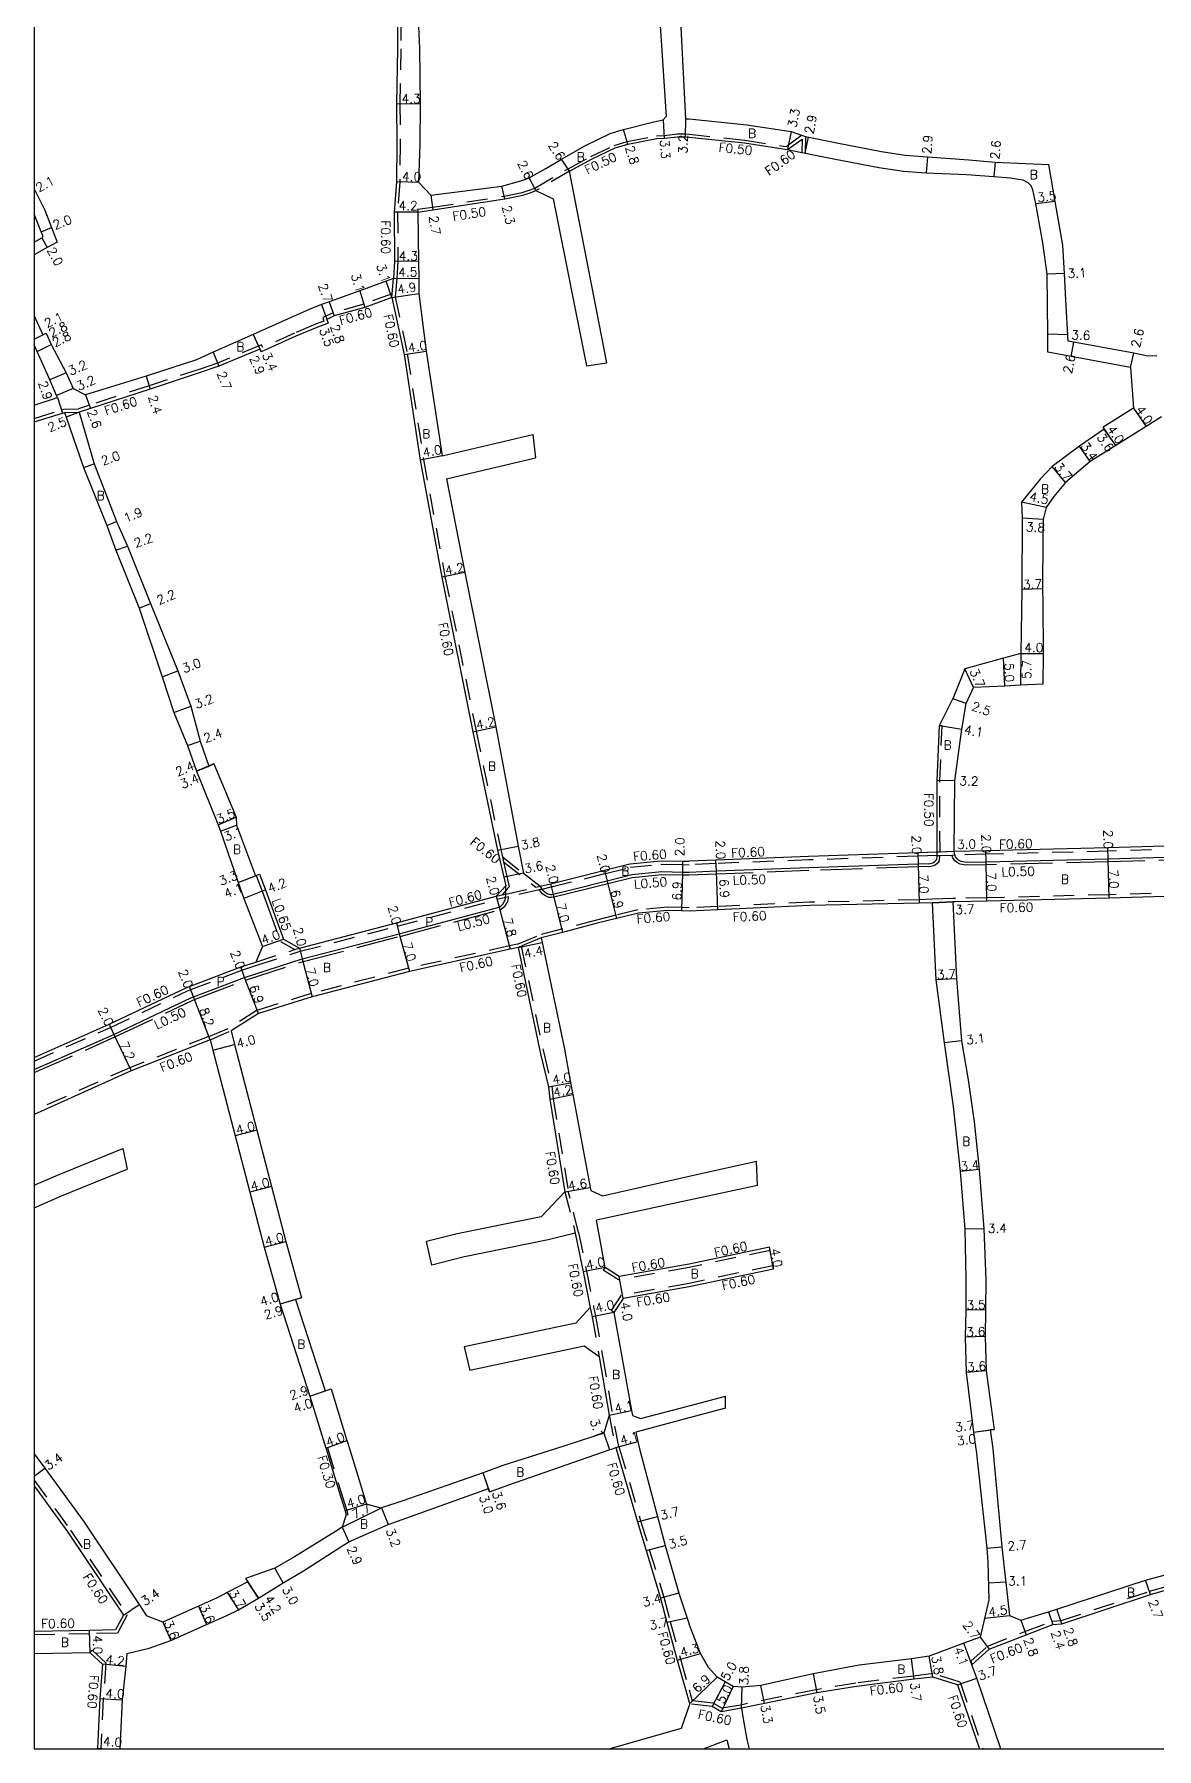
# Model space of a CAD drawing. Header units: metres. Extents: x -1600 to -800, y -110400 to -109798.
# Drawn here: x -1600 to -1399.1, y -110400 to -110093.2 of the extents above; entities that cross this region are included whole.
import ezdxf

# ---------------------------------------------------------------- set-up
doc = ezdxf.new("R2010")
doc.units = ezdxf.units.M
doc.header["$LTSCALE"] = 2.5
doc.linetypes.add('22320', pattern=[2.5, 1.5, -1])
doc.linetypes.add('22330', pattern=[4, 3, -1])
for name, color, linetype in [('2101000', 177, 'Continuous'), ('2101001', 1, 'Continuous'), ('2102000', 191, 'Continuous'), ('2102001', 191, 'Continuous'), ('2213000', 6, 'Continuous'), ('2227000', 3, 'Continuous'), ('2232000', 4, '22320'), ('2233000', 62, '22330'), ('9201100', 215, 'Continuous'), ('9201500', 222, 'Continuous'), ('9202100', 82, 'Continuous'), ('9203500', 155, 'Continuous'), ('999', 7, 'Continuous')]:
    doc.layers.add(name, color=color, linetype=linetype)
doc.styles.add('Dm_Anotation', font='txt.shx', dxfattribs={"bigfont": 'pscdm.shx'})

msp = doc.modelspace()

# ---------------------------------------------------------------- linework, layer by layer
at = {"layer": '2101000'}
for points in [[(-1540.91, -110046.31), (-1539.18, -110055.69), (-1537.62, -110064.33), (-1536.42, -110070.8), (-1535.84, -110075.03), (-1535.42, -110079.04), (-1535.03, -110086.22), (-1535, -110090.56), (-1534.97, -110095.78), (-1535.14, -110105.65), (-1535.1, -110112.85), (-1535.16, -110119.63), (-1535.55, -110125.02), (-1535.53, -110133.8), (-1535.67, -110136.88)], [(-1531.16, -110119.71), (-1530.9, -110112.89), (-1530.84, -110105.68), (-1530.99, -110095.75), (-1531.2, -110090.42), (-1531.13, -110086.12), (-1531.03, -110086.11), (-1531.16, -110078.47), (-1531.68, -110074.44), (-1532.46, -110070.19), (-1533.47, -110063.68), (-1534.96, -110054.87), (-1536.85, -110046.31)], [(-1531.16, -110119.71), (-1529.04, -110121.97), (-1516.3, -110120.4), (-1512.9, -110119.44), (-1512.18, -110119.17), (-1511.41, -110118.86), (-1508.4, -110117.22), (-1505.64, -110115.52), (-1501.35, -110113.08), (-1496.93, -110110.97), (-1494.55, -110110.21), (-1489.11, -110108.85), (-1487.45, -110108.49), (-1486.86, -110107.88)], [(-1483.42, -110108.32), (-1482.79, -110108.32)], [(-1482.79, -110108.32), (-1472.44, -110109.43), (-1464.52, -110110.59), (-1462.64, -110111.27), (-1461.95, -110111.51), (-1456.31, -110112.63), (-1448.33, -110114.18), (-1444.08, -110114.81), (-1440.13, -110115.1)], [(-1504.21, -110117.7), (-1500.13, -110115.49), (-1496.04, -110113.54), (-1493.72, -110112.88), (-1488.56, -110111.87), (-1487.23, -110111.78), (-1484.84, -110111.54), (-1483.5, -110111.52), (-1482.79, -110111.6)], [(-1482.79, -110111.6), (-1472.84, -110112.64), (-1466, -110113.7), (-1465.16, -110113.83), (-1462.58, -110114.34), (-1462.52, -110114.36), (-1461.98, -110114.46), (-1456.87, -110115.47), (-1448.82, -110117.04), (-1444.4, -110117.69), (-1440.36, -110117.99), (-1433.09, -110118.27), (-1428.2, -110118.67), (-1425.31, -110118.91), (-1423.02, -110119.26), (-1422.12, -110119.71), (-1421.53, -110120.29)], [(-1440.13, -110115.1), (-1432.72, -110115.69)], [(-1432.72, -110115.69), (-1427.99, -110116.08), (-1422.55, -110116.3), (-1418.39, -110116.52)], [(-1414.91, -110148.1), (-1415.33, -110140.69), (-1415.58, -110136.03), (-1415.86, -110130.96), (-1417.23, -110123.12), (-1418.39, -110116.52)], [(-1418.54, -110150.07), (-1418.57, -110146.87), (-1418.68, -110136.15), (-1419.43, -110130.52), (-1420.7, -110123.56), (-1421.24, -110121.03), (-1421.53, -110120.29)], [(-1600, -110120.96), (-1599.92, -110121.12), (-1598.12, -110124.65), (-1596.9, -110127.8), (-1595.89, -110130.4), (-1597.67, -110131.38), (-1600, -110132.66)], [(-1531.35, -110125.01), (-1528.67, -110124.64), (-1515.78, -110122.64), (-1512.54, -110122), (-1511.24, -110121.59), (-1510.23, -110121.18)], [(-1600, -110130.38), (-1598.63, -110129.62), (-1598.51, -110129.56), (-1598.46, -110129.47), (-1598.45, -110129.35), (-1598.49, -110129.22), (-1598.76, -110128.52), (-1599.94, -110125.49), (-1600, -110125.39)], [(-1531.35, -110125.01), (-1531.23, -110133.85), (-1531.17, -110136.83), (-1531.14, -110139.56), (-1529.86, -110149.88), (-1526.99, -110168.62)], [(-1535.67, -110136.88), (-1537.01, -110137.37), (-1541.74, -110139.11), (-1547.22, -110141.07), (-1548.56, -110141.58), (-1550.79, -110142.42), (-1554.54, -110144.12), (-1560.79, -110146.9), (-1567.97, -110150.1), (-1570.97, -110151.44), (-1580, -110154.4), (-1590.82, -110157.69)], [(-1535.98, -110140.3), (-1540.81, -110142.07), (-1546.3, -110143.61), (-1547.61, -110144.22), (-1547.37, -110144.87), (-1549.44, -110145.66), (-1553.15, -110147.23), (-1559.4, -110150.01), (-1559.61, -110149.55), (-1566.98, -110152.61), (-1570.11, -110153.68), (-1579.26, -110156.68), (-1589.95, -110160.15), (-1591.99, -110160.81)], [(-1535.98, -110140.3), (-1533.81, -110150.48), (-1530.92, -110169.38), (-1527.07, -110190.34), (-1521.47, -110218.03), (-1517.08, -110239.23), (-1515.97, -110244.04), (-1515.61, -110245.61), (-1517.3, -110247.45)], [(-1600, -110143.59), (-1598.49, -110147.01), (-1597.86, -110146.7), (-1596.96, -110148.74), (-1594.3, -110153.77), (-1593.06, -110156.59)], [(-1399.07, -110150.76), (-1400.64, -110150.77), (-1403.16, -110150.28), (-1414.91, -110148.1)], [(-1595.84, -110158.22), (-1596, -110157.86), (-1597.24, -110155.05), (-1599.47, -110149.99), (-1600, -110148.79)], [(-1403.75, -110152.81), (-1418.54, -110150.07)], [(-1403.75, -110152.81), (-1403.22, -110160.1)], [(-1593.06, -110156.59), (-1590.82, -110157.69)], [(-1600, -110159.59), (-1595.84, -110158.22)], [(-1403.22, -110160.1), (-1408.68, -110163.52), (-1408.45, -110163.85), (-1412.91, -110166.88), (-1417.76, -110170.55), (-1419.93, -110172.83), (-1423.27, -110176.95)], [(-1600, -110162.57), (-1594.92, -110161), (-1594.57, -110160.89)], [(-1594.57, -110160.89), (-1594.27, -110161.72), (-1591.19, -110170.72), (-1587.03, -110181.11), (-1585.39, -110185.51), (-1581.22, -110195.89), (-1577.1, -110208.17), (-1574.99, -110214.54), (-1572.56, -110220.48), (-1570.98, -110225.09), (-1567.1, -110234.68), (-1566.68, -110235.82), (-1563.5, -110245), (-1562.51, -110247.83), (-1559.16, -110256.47), (-1560.34, -110259.22)], [(-1591.99, -110160.81), (-1589.3, -110170.07), (-1585.27, -110180.4), (-1583.31, -110184.77), (-1579.19, -110195.06), (-1574.3, -110207.1), (-1571.99, -110213.44), (-1570.3, -110219.67), (-1568.77, -110224.16), (-1567.85, -110223.77), (-1563.88, -110233.3), (-1563.79, -110234.71), (-1560.42, -110243.8), (-1560.28, -110243.74), (-1559.68, -110243.51), (-1558.6, -110246.31), (-1555.4, -110255.1), (-1552.53, -110256.72)], [(-1398.2, -110161.68), (-1400.93, -110163.38), (-1406.38, -110166.8), (-1410.96, -110169.67)], [(-1410.96, -110169.67), (-1415.37, -110173.38), (-1417.47, -110175.91), (-1418.86, -110177.86), (-1419.39, -110180.05)], [(-1526.19, -110172.74), (-1522.95, -110189.54), (-1517.36, -110217.16), (-1513.36, -110238.46), (-1512.45, -110243.32), (-1509.45, -110245.66)], [(-1423.27, -110176.95), (-1423.18, -110179.8), (-1423.24, -110192.57), (-1423.39, -110204)], [(-1419.39, -110180.05), (-1419.44, -110183.36), (-1419.54, -110192.45), (-1419.48, -110194.84), (-1419.39, -110204)], [(-1423.39, -110204), (-1426.47, -110204.85), (-1433.39, -110206.75), (-1435.54, -110212.13)], [(-1419.39, -110204), (-1419.45, -110209.51), (-1423.44, -110209.7), (-1426.26, -110209.84), (-1431.88, -110210.12)], [(-1438.35, -110239.56), (-1438.4, -110226.72), (-1437.98, -110216.87), (-1435.54, -110212.13)], [(-1435.35, -110239.46), (-1435.2, -110226.78), (-1433.93, -110217.54), (-1433.17, -110212.95), (-1431.88, -110210.12)], [(-1310.8, -110220.86), (-1315.45, -110222.47), (-1340.4, -110231.09), (-1352.8, -110234.14), (-1358.64, -110235.21), (-1363.61, -110236.03), (-1367.47, -110236.59), (-1373.6, -110237.6), (-1381.29, -110238.01), (-1407.79, -110238.79), (-1429.67, -110239.32), (-1435.35, -110239.46)], [(-1438.35, -110239.56), (-1441.84, -110239.68), (-1461.38, -110240.36), (-1477.97, -110240.98), (-1482.79, -110241.2)], [(-1509.45, -110245.66), (-1507.61, -110245.2), (-1501.64, -110243.72), (-1497.91, -110242.79), (-1493.37, -110241.66), (-1487.86, -110241.12), (-1483.94, -110241.18), (-1482.79, -110241.2)], [(-1552.53, -110256.72), (-1535.17, -110252.22), (-1517.3, -110247.45)], [(-1439.24, -110248.6), (-1441.59, -110248.68), (-1461.16, -110249.13), (-1477.62, -110249.88), (-1482.79, -110250.11)], [(-1439.24, -110248.6), (-1438.61, -110262.43), (-1437.1, -110273.69), (-1435.48, -110285.1), (-1434.23, -110296.72), (-1433.42, -110307.03), (-1433.21, -110315.99), (-1433.24, -110321.53), (-1433.35, -110326.34), (-1433.16, -110332.65), (-1431.85, -110343.34), (-1431.45, -110346.31)], [(-1387.56, -110247.2), (-1407.56, -110247.79), (-1429.45, -110248.32), (-1435.07, -110248.46), (-1435.54, -110248.47)], [(-1435.54, -110248.47), (-1434.92, -110262.2), (-1434.03, -110273.3), (-1432.84, -110280.33), (-1431.77, -110287.82), (-1430.85, -110296.36), (-1430.03, -110306.94), (-1429.68, -110316.11), (-1429.74, -110321.44), (-1429.75, -110326.24), (-1429.57, -110332.36), (-1428.18, -110342.85), (-1428.87, -110342.95), (-1428.43, -110346.29), (-1428.43, -110346.31)], [(-1482.79, -110250.11), (-1484.12, -110250.08), (-1486.63, -110250.02), (-1491.85, -110250.45), (-1495.76, -110251.43), (-1499.21, -110252.29), (-1505.44, -110253.94), (-1509.25, -110254.9)], [(-1509.25, -110254.9), (-1509.08, -110255.72), (-1505.07, -110274.8), (-1504.01, -110280.86), (-1503.6, -110282.94), (-1500.46, -110299.58), (-1500.37, -110300.08)], [(-1513.39, -110256.62), (-1514.78, -110256.92), (-1532.85, -110260.91), (-1550.27, -110265.43), (-1559.87, -110268.41), (-1564.78, -110271.54)], [(-1513.39, -110256.62), (-1509.39, -110275.62), (-1507.95, -110281.55), (-1507.72, -110283.76), (-1505, -110300.32)], [(-1600, -110276.29), (-1586.61, -110270.36), (-1572.8, -110263.85), (-1572.19, -110263.61), (-1563.05, -110260.1), (-1560.34, -110259.22)], [(-1568.54, -110273.13), (-1582.68, -110278.68), (-1600, -110286.48)], [(-1568.54, -110273.13), (-1568.02, -110274.97), (-1564.03, -110290.33), (-1561.41, -110300.4), (-1558.84, -110310.24), (-1555.99, -110320.46), (-1550.65, -110336.89), (-1547.8, -110346.23), (-1547.77, -110346.31)], [(-1564.78, -110271.54), (-1564.15, -110273.97), (-1560.15, -110289.32), (-1557.53, -110299.39), (-1554.97, -110309.23), (-1552.16, -110319.29), (-1553.21, -110319.61), (-1547.92, -110335.93), (-1546.88, -110335.57), (-1544.04, -110344.86), (-1543.94, -110345.15)], [(-1503.15, -110307.73), (-1501.75, -110314.65), (-1500.46, -110321.03)], [(-1482.79, -110313.28), (-1495.3, -110315.47), (-1497.83, -110313.86), (-1499.38, -110305.42)], [(-1468.38, -110310.22), (-1482.79, -110313.28)], [(-1467.69, -110314.16), (-1482.79, -110317.34)], [(-1482.79, -110317.34), (-1494.58, -110319.41), (-1496.23, -110321.91), (-1493.06, -110339.5), (-1492.89, -110340.37)], [(-1498.86, -110329.87), (-1497.08, -110340.31)], [(-1497.08, -110340.31), (-1498.07, -110343.56)], [(-1498.07, -110343.56), (-1506.69, -110346.31)], [(-1492.3, -110343.34), (-1491.97, -110345), (-1491.63, -110346.31)], [(-1600, -110347.21), (-1598.1, -110349.82), (-1591.21, -110359.29), (-1581.22, -110374.22), (-1579.9, -110376.2)], [(-1583.42, -110382.95), (-1579.42, -110382), (-1575.54, -110380.63), (-1569.15, -110377.77), (-1565.66, -110376.21), (-1563.46, -110375.17), (-1559.88, -110373.04), (-1555.46, -110370.3), (-1551.8, -110368.18), (-1544.96, -110363.74), (-1543.72, -110362.99), (-1536.66, -110359.88), (-1533.3, -110358.67), (-1518.68, -110353.46), (-1518.49, -110354.03), (-1515.04, -110352.75), (-1497.06, -110346.49), (-1496.51, -110346.31)], [(-1547.77, -110346.31), (-1545.46, -110353.88), (-1544.41, -110357.28), (-1544.15, -110358.16)], [(-1543.94, -110345.15), (-1543.57, -110346.31)], [(-1543.94, -110345.15), (-1541.63, -110352.71), (-1540.59, -110356.11), (-1540.55, -110356.24)], [(-1506.69, -110346.31), (-1516.12, -110349.31), (-1519.65, -110350.62), (-1534.02, -110355.62), (-1537.83, -110356.9)], [(-1496.51, -110346.31), (-1495.92, -110346.11)], [(-1495.92, -110346.11), (-1495.86, -110346.31)], [(-1495.86, -110346.31), (-1492.03, -110359.37), (-1490.47, -110364.53), (-1487.88, -110373.07), (-1486.75, -110377.43), (-1484.89, -110384.14), (-1482.79, -110391.69)], [(-1491.63, -110346.31), (-1488.45, -110358.43), (-1487.08, -110363.64), (-1484.6, -110372.18), (-1483.14, -110376.64), (-1482.79, -110377.7)], [(-1431.45, -110346.31), (-1431.41, -110346.63), (-1429.5, -110364.11), (-1429.3, -110366.6), (-1429.1, -110373.35), (-1430.67, -110380.04), (-1433.58, -110381.12), (-1439.83, -110383.43), (-1442.97, -110383.91), (-1452.35, -110385.02), (-1460.54, -110386.58)], [(-1428.43, -110346.31), (-1426.82, -110363.86), (-1425.41, -110376.15)], [(-1600, -110352.98), (-1594.01, -110361.22), (-1584.05, -110376.11)], [(-1537.83, -110356.9), (-1537.97, -110356.95), (-1540.55, -110356.24)], [(-1544.15, -110358.16), (-1544.89, -110360.33), (-1546.07, -110361.13), (-1553.4, -110365.65), (-1556.95, -110367.7), (-1562.18, -110369.52), (-1561.79, -110370.11), (-1565.46, -110372.06), (-1567.38, -110373.03), (-1570.62, -110374.48), (-1577.01, -110377.34)], [(-1423.41, -110376.97), (-1418.42, -110375.51), (-1416.96, -110375.02), (-1401.07, -110369.85), (-1392.83, -110367.66), (-1393.25, -110366.22), (-1379.96, -110362.1)], [(-1400.17, -110372.39), (-1392.14, -110370.06)], [(-1426.99, -110400), (-1431.25, -110387.38), (-1432.15, -110384.96), (-1429.04, -110382.19), (-1422.45, -110379.6), (-1417.67, -110377.78), (-1416.07, -110377.67), (-1400.17, -110372.39)], [(-1584.05, -110376.11), (-1585.48, -110378.74), (-1590.09, -110378.83), (-1600, -110379.02)], [(-1577.01, -110377.34), (-1579.9, -110376.2)], [(-1460.54, -110386.58), (-1469.93, -110388.69), (-1473.3, -110388.97), (-1474.86, -110388.89), (-1476.35, -110388.01), (-1477.73, -110387.21), (-1479.28, -110385.47), (-1480.74, -110382.99), (-1482.79, -110377.7)], [(-1425.41, -110376.15), (-1423.41, -110376.97)], [(-1590.02, -110382.83), (-1600, -110383.02)], [(-1587.81, -110384.85), (-1590.02, -110382.83)], [(-1583.42, -110382.95), (-1583.63, -110385.26), (-1584.24, -110391.25), (-1584.68, -110400)], [(-1587.81, -110384.85), (-1588.24, -110391.04), (-1588.68, -110399.91), (-1588.68, -110400)], [(-1434.74, -110388.58), (-1439.12, -110387.17), (-1442.51, -110387.58), (-1452.83, -110388.85), (-1459.94, -110390.03)], [(-1459.94, -110390.03), (-1473.41, -110392.77)], [(-1434.74, -110388.58), (-1430.81, -110400)], [(-1482.79, -110391.69), (-1482.7, -110391.99)]]:
    msp.add_lwpolyline(points, dxfattribs=at)
at = {"layer": '2101001'}
msp.add_lwpolyline([(-1467.69, -110314.16), (-1467.8, -110313.57), (-1468.28, -110310.82), (-1468.38, -110310.22)], dxfattribs=at)
at = {"layer": '2102000'}
for points in [[(-1494.64, -110046.31), (-1491.11, -110068.06), (-1489.62, -110076.92), (-1488.2, -110087.96), (-1486.86, -110107.88)], [(-1488.84, -110057.16), (-1487.2, -110067.38), (-1485.82, -110077.45), (-1484.41, -110088.49), (-1483.42, -110108.32)], [(-1497.5, -110152.01), (-1504.21, -110117.7)], [(-1510.23, -110121.18), (-1507.1, -110122.66)], [(-1507.1, -110122.66), (-1501.13, -110152.51)], [(-1526.99, -110168.62), (-1510.77, -110164.81)], [(-1526.19, -110172.74), (-1510.27, -110169)], [(-1600, -110299.17), (-1595.85, -110297.34), (-1584.12, -110292.61)], [(-1482.79, -110297.56), (-1470.69, -110294.85)], [(-1600, -110303.2), (-1595.1, -110301.04), (-1583.37, -110296.3)], [(-1500.37, -110300.08), (-1498.31, -110301.04), (-1482.79, -110297.56)], [(-1505, -110300.32), (-1509.25, -110304.8), (-1524.28, -110307.88), (-1529.81, -110309.25)], [(-1470.54, -110299.21), (-1482.79, -110301.84)], [(-1482.79, -110301.84), (-1499.38, -110305.42)], [(-1503.15, -110307.73), (-1507.98, -110308.94), (-1523.29, -110312.06), (-1528.82, -110313.44)], [(-1500.46, -110321.03), (-1503.03, -110323.87)], [(-1503.03, -110323.87), (-1523.04, -110328.1)], [(-1498.86, -110329.87), (-1501.57, -110327.96), (-1522.04, -110332.29)], [(-1482.79, -110338.65), (-1476.26, -110336.94)], [(-1492.89, -110340.37), (-1491.48, -110340.93), (-1482.79, -110338.65)], [(-1482.79, -110340.8), (-1492.3, -110343.34)], [(-1476.28, -110339.06), (-1482.79, -110340.8)], [(-1482.79, -110392.24), (-1484.19, -110396.38)], [(-1482.7, -110391.99), (-1482.79, -110392.24)], [(-1473.41, -110392.77), (-1473.14, -110394.31), (-1472.46, -110398.37), (-1472.05, -110400)], [(-1484.19, -110396.38), (-1496.98, -110400)], [(-1480.18, -110400), (-1476.03, -110398.39)], [(-1476.03, -110398.39), (-1475.58, -110400)]]:
    msp.add_lwpolyline(points, dxfattribs=at)
at = {"layer": '2102001'}
for points in [[(-1501.13, -110152.51), (-1497.5, -110152.01)], [(-1510.77, -110164.81), (-1510.27, -110169)], [(-1584.12, -110292.61), (-1583.37, -110296.3)], [(-1470.54, -110299.21), (-1470.69, -110294.85)], [(-1528.82, -110313.44), (-1529.81, -110309.25)], [(-1523.04, -110328.1), (-1522.04, -110332.29)], [(-1476.28, -110339.06), (-1476.26, -110336.94)]]:
    msp.add_lwpolyline(points, dxfattribs=at)
at = {"layer": '2213000'}
for points in [[(-1439.84, -110241.62), (-1439.16, -110241.44), (-1438.98, -110241.37), (-1438.77, -110241.22), (-1438.52, -110240.98), (-1438.44, -110240.75), (-1438.4, -110240.49), (-1438.38, -110240.17), (-1438.35, -110239.56)], [(-1433.2, -110241.41), (-1434.09, -110241.23), (-1434.54, -110241), (-1434.81, -110240.76), (-1435.09, -110240.37), (-1435.19, -110240.06), (-1435.35, -110239.46)], [(-1600, -110278.46), (-1585.76, -110272.17), (-1571.95, -110265.65), (-1571.47, -110265.47), (-1562.34, -110261.97), (-1552.03, -110258.66), (-1534.66, -110254.15), (-1516.78, -110249.39), (-1516.43, -110249.15), (-1516.1, -110248.85), (-1515.86, -110248.45), (-1515.72, -110248.15), (-1515.62, -110247.76), (-1515.62, -110247.69), (-1515.57, -110247.06), (-1515.56, -110246.76), (-1515.56, -110246.44), (-1515.61, -110245.61)], [(-1507.13, -110247.14), (-1507.36, -110247.19), (-1507.56, -110247.18), (-1507.75, -110247.16), (-1508.05, -110247.06), (-1508.36, -110246.88), (-1508.69, -110246.64), (-1508.96, -110246.35), (-1509.09, -110246.19), (-1509.45, -110245.66)]]:
    msp.add_lwpolyline(points, dxfattribs=at)
at = {"layer": '2227000'}
for points in [[(-1352.38, -110236.1), (-1358.28, -110237.18), (-1363.3, -110238.01), (-1367.17, -110238.57), (-1373.4, -110239.6), (-1381.21, -110240.01), (-1407.76, -110240.79), (-1429.62, -110241.32), (-1433.2, -110241.41)], [(-1482.79, -110243.2), (-1483.98, -110243.18), (-1487.66, -110243.1), (-1493.03, -110243.63), (-1497.43, -110244.73), (-1500.18, -110245.42)], [(-1439.84, -110241.62), (-1441.77, -110241.68), (-1461.35, -110242.36), (-1477.89, -110242.98), (-1482.79, -110243.2)], [(-1500.18, -110245.42), (-1501.04, -110245.63), (-1507.13, -110247.14)]]:
    msp.add_lwpolyline(points, dxfattribs=at)
at = {"layer": '2232000'}
for points in [[(-1540.3, -110046.31), (-1538.59, -110055.58), (-1537.03, -110064.22), (-1535.82, -110070.7), (-1535.24, -110074.96), (-1534.82, -110078.99), (-1534.43, -110086.2), (-1534.4, -110090.56), (-1534.37, -110095.78), (-1534.54, -110105.65), (-1534.5, -110112.85), (-1534.56, -110119.65), (-1534.95, -110125.04), (-1534.93, -110133.82), (-1535.07, -110136.91)], [(-1504.45, -110117.26), (-1500.35, -110115.05), (-1496.22, -110113.07), (-1493.84, -110112.39), (-1488.62, -110111.37), (-1487.27, -110111.28), (-1484.87, -110111.04), (-1483.48, -110111.02), (-1482.79, -110111.1)], [(-1482.79, -110111.1), (-1472.78, -110112.14), (-1465.92, -110113.21), (-1465.43, -110113.28)], [(-1465.43, -110113.28), (-1462.64, -110111.27)], [(-1461.95, -110111.51), (-1461.98, -110114.46)], [(-1465.16, -110113.83), (-1462.56, -110111.95)], [(-1462.56, -110111.95), (-1462.58, -110114.34)], [(-1510.42, -110120.72), (-1504.45, -110117.26)], [(-1504.21, -110117.7), (-1510.23, -110121.18)], [(-1531.42, -110124.51), (-1528.74, -110124.15), (-1515.86, -110122.15), (-1512.66, -110121.51), (-1511.4, -110121.12), (-1510.42, -110120.72)], [(-1531.42, -110124.51), (-1531.35, -110125.01)], [(-1535.98, -110140.3), (-1535.92, -110139.64), (-1535.67, -110136.88)], [(-1535.07, -110136.91), (-1535.39, -110140.17)], [(-1535.92, -110139.64), (-1540.99, -110141.49), (-1546.51, -110143.04), (-1548.36, -110143.9), (-1548.14, -110144.52), (-1549.67, -110145.1), (-1553.39, -110146.68), (-1559.1, -110149.22), (-1559.3, -110148.78), (-1567.19, -110152.05), (-1570.3, -110153.11), (-1579.44, -110156.11), (-1590.14, -110159.58), (-1592.1, -110160.21)], [(-1535.39, -110140.17), (-1533.22, -110150.38), (-1530.32, -110169.28), (-1526.48, -110190.22), (-1520.88, -110217.91), (-1516.5, -110239.1), (-1516.2, -110240.38), (-1515.99, -110241.31), (-1515.39, -110243.91), (-1514.96, -110245.78), (-1515.56, -110246.44), (-1516.27, -110247.22)], [(-1600, -110161.94), (-1595.1, -110160.43), (-1594.68, -110160.29)], [(-1594.68, -110160.29), (-1592.1, -110160.21)], [(-1594.57, -110160.89), (-1591.99, -110160.81)], [(-1437.48, -110216.95), (-1437.98, -110216.87)], [(-1437.85, -110239.55), (-1437.9, -110226.73), (-1437.48, -110216.95)], [(-1311.11, -110221.6), (-1315.25, -110223.04), (-1340.23, -110231.67), (-1352.68, -110234.73), (-1358.54, -110235.8), (-1363.52, -110236.62), (-1367.37, -110237.18), (-1373.54, -110238.2), (-1381.27, -110238.61), (-1407.78, -110239.39), (-1429.65, -110239.92), (-1435.19, -110240.06)], [(-1516.2, -110240.38), (-1512.45, -110243.32)], [(-1438.38, -110240.17), (-1441.82, -110240.28), (-1461.36, -110240.96), (-1477.95, -110241.58), (-1482.79, -110241.8)], [(-1438.38, -110240.17), (-1437.88, -110240.15), (-1435.71, -110240.08), (-1435.19, -110240.06)], [(-1435.35, -110239.46), (-1437.85, -110239.55), (-1438.35, -110239.56)], [(-1515.99, -110241.31), (-1510.21, -110245.83)], [(-1509.31, -110246.24), (-1509.09, -110246.19), (-1507.46, -110245.78), (-1501.5, -110244.31), (-1497.77, -110243.37), (-1493.27, -110242.25), (-1487.83, -110241.72), (-1483.95, -110241.78), (-1482.79, -110241.8)], [(-1517.3, -110247.45), (-1516.27, -110247.22), (-1515.57, -110247.06), (-1510.21, -110245.83), (-1509.45, -110245.66)], [(-1509.31, -110246.24), (-1509.63, -110246.31), (-1515.1, -110247.57), (-1515.62, -110247.69), (-1517.14, -110248.03)], [(-1366.22, -110245), (-1372.76, -110245.97), (-1380.48, -110246.38), (-1380.94, -110246.41), (-1387.57, -110246.6), (-1407.57, -110247.19), (-1429.47, -110247.72), (-1435.09, -110247.86), (-1435.56, -110247.87)], [(-1552.38, -110257.3), (-1535.02, -110252.8), (-1517.14, -110248.03)], [(-1482.79, -110249.51), (-1484.1, -110249.48), (-1486.65, -110249.42), (-1491.95, -110249.86), (-1495.9, -110250.84), (-1499.36, -110251.71), (-1505.6, -110253.36), (-1509.4, -110254.32)], [(-1439.26, -110248), (-1441.61, -110248.08), (-1461.18, -110248.53), (-1477.65, -110249.28), (-1482.79, -110249.51)], [(-1435.56, -110247.87), (-1439.26, -110248)], [(-1439.24, -110248.6), (-1435.54, -110248.47)], [(-1513.52, -110256.03), (-1509.4, -110254.32)], [(-1509.25, -110254.9), (-1512.82, -110256.38), (-1513.39, -110256.62)], [(-1513.52, -110256.03), (-1514.93, -110256.34), (-1532.99, -110260.33), (-1550.44, -110264.86), (-1560.12, -110267.86), (-1565.1, -110271.04)], [(-1560.34, -110259.22), (-1553.37, -110256.99), (-1552.53, -110256.72)], [(-1560.16, -110259.79), (-1552.38, -110257.3)], [(-1512.82, -110256.38), (-1508.81, -110275.49), (-1507.35, -110281.45), (-1507.13, -110283.69), (-1504.41, -110300.22)], [(-1600, -110276.94), (-1586.36, -110270.91), (-1572.56, -110264.4), (-1571.97, -110264.16), (-1562.85, -110260.67), (-1560.16, -110259.79)], [(-1568.76, -110272.57), (-1565.1, -110271.04)], [(-1568.76, -110272.57), (-1582.92, -110278.13), (-1600, -110285.82)], [(-1568.54, -110273.13), (-1564.78, -110271.54)], [(-1505, -110300.32), (-1503.15, -110307.73)], [(-1502.56, -110307.61), (-1504.41, -110300.22)], [(-1502.56, -110307.61), (-1501.16, -110314.53), (-1499.87, -110320.91)], [(-1468.28, -110310.82), (-1482.79, -110313.89)], [(-1468.28, -110310.82), (-1468.38, -110310.22)], [(-1497.83, -110313.86), (-1498.15, -110314.36)], [(-1482.79, -110313.89), (-1495.43, -110316.1), (-1498.15, -110314.36)], [(-1467.8, -110313.57), (-1482.79, -110316.73)], [(-1467.8, -110313.57), (-1467.69, -110314.16)], [(-1482.79, -110316.73), (-1494.94, -110318.86), (-1496.73, -110321.59)], [(-1500.46, -110321.03), (-1500.15, -110322.71), (-1498.86, -110329.87)], [(-1499.87, -110320.91), (-1499.56, -110322.6), (-1498.27, -110329.77)], [(-1496.23, -110321.91), (-1496.73, -110321.59)], [(-1498.27, -110329.77), (-1496.49, -110340.21)], [(-1497.08, -110340.31), (-1495.92, -110346.11)], [(-1495.34, -110345.94), (-1496.49, -110340.21)], [(-1547.8, -110346.23), (-1547.51, -110346.14), (-1547.46, -110346.31)], [(-1547.46, -110346.31), (-1545.17, -110353.79), (-1544.13, -110357.19), (-1543.86, -110358.07)], [(-1495.34, -110345.94), (-1495.23, -110346.31)], [(-1495.23, -110346.31), (-1491.45, -110359.2), (-1489.9, -110364.35), (-1487.3, -110372.91), (-1486.17, -110377.27), (-1484.31, -110383.98), (-1482.79, -110389.45)], [(-1600, -110351.97), (-1593.52, -110360.88), (-1583.35, -110376.07)], [(-1544.15, -110358.16), (-1543.86, -110358.07)], [(-1422.65, -110379.03), (-1417.8, -110377.19), (-1416.19, -110377.08), (-1400.35, -110371.82), (-1392.32, -110369.49)], [(-1583.35, -110376.07), (-1585.12, -110379.34), (-1590.08, -110379.43), (-1600, -110379.62)], [(-1432.37, -110384.36), (-1429.36, -110381.67), (-1422.65, -110379.03)], [(-1590.02, -110382.83), (-1589.61, -110382.39)], [(-1587.19, -110384.61), (-1589.61, -110382.39)], [(-1587.19, -110384.61), (-1587.64, -110391.07), (-1588.08, -110399.94), (-1588.08, -110400)], [(-1432.37, -110384.36), (-1432.15, -110384.96)], [(-1434.27, -110388.1), (-1439.06, -110386.56), (-1442.58, -110386.99), (-1452.92, -110388.26), (-1460.06, -110389.44)], [(-1482.79, -110389.45), (-1482.24, -110391.44)], [(-1460.06, -110389.44), (-1473.54, -110392.18), (-1476.92, -110392.76), (-1478.46, -110391.86), (-1482.24, -110391.44)], [(-1434.27, -110388.1), (-1430.18, -110400)], [(-1473.41, -110392.77), (-1477.04, -110393.39), (-1478.65, -110392.45), (-1482.7, -110391.99)]]:
    msp.add_lwpolyline(points, dxfattribs=at)
at = {"layer": '2233000'}
for points in [[(-1311.67, -110223.81), (-1314.63, -110224.83), (-1339.69, -110233.49), (-1352.28, -110236.59), (-1358.2, -110237.67), (-1363.22, -110238.5), (-1367.1, -110239.06), (-1373.35, -110240.09), (-1381.19, -110240.51), (-1407.75, -110241.29), (-1429.61, -110241.82), (-1433.24, -110241.91)], [(-1439.76, -110242.11), (-1439, -110241.92), (-1438.74, -110241.81), (-1438.45, -110241.61), (-1438.09, -110241.27), (-1437.95, -110240.88), (-1437.9, -110240.53), (-1437.88, -110240.19), (-1437.88, -110240.15)], [(-1433.24, -110241.91), (-1434.26, -110241.7), (-1434.82, -110241.41), (-1435.19, -110241.1), (-1435.54, -110240.59), (-1435.67, -110240.2), (-1435.71, -110240.08)], [(-1439.76, -110242.11), (-1441.75, -110242.18), (-1461.33, -110242.86), (-1477.87, -110243.48), (-1482.79, -110243.7)], [(-1560.28, -110243.74), (-1559.21, -110246.54), (-1555.93, -110255.55), (-1553.37, -110256.99)], [(-1482.79, -110243.7), (-1483.99, -110243.68), (-1487.64, -110243.61), (-1492.94, -110244.13), (-1497.31, -110245.22), (-1500.92, -110246.12), (-1507.02, -110247.63), (-1507.33, -110247.69), (-1507.6, -110247.68), (-1507.86, -110247.65), (-1508.25, -110247.51), (-1508.63, -110247.3), (-1509.02, -110247.02), (-1509.34, -110246.67), (-1509.63, -110246.31)], [(-1600, -110279.01), (-1585.55, -110272.63), (-1571.75, -110266.11), (-1571.29, -110265.94), (-1562.17, -110262.44), (-1551.89, -110259.14), (-1534.53, -110254.63), (-1516.57, -110249.85), (-1516.12, -110249.54), (-1515.71, -110249.17), (-1515.41, -110248.69), (-1515.24, -110248.32), (-1515.13, -110247.84), (-1515.1, -110247.57)]]:
    msp.add_lwpolyline(points, dxfattribs=at)
at = {"layer": '9201100'}
for points in [[(-1530.84, -110105.68), (-1535.14, -110105.65)], [(-1487.45, -110108.49), (-1487.23, -110111.78)], [(-1483.42, -110108.32), (-1483.5, -110111.52)], [(-1493.72, -110112.88), (-1494.55, -110110.21)], [(-1464.52, -110110.59), (-1465.16, -110113.83)], [(-1461.98, -110114.46), (-1461.41, -110111.62)], [(-1504.21, -110117.7), (-1505.64, -110115.52)], [(-1440.13, -110115.1), (-1440.36, -110117.99)], [(-1427.99, -110116.08), (-1428.2, -110118.67)], [(-1531.16, -110119.71), (-1535.16, -110119.63)], [(-1515.78, -110122.64), (-1516.3, -110120.4)], [(-1510.23, -110121.18), (-1511.41, -110118.86)], [(-1600, -110121.16), (-1599.92, -110121.12)], [(-1529.04, -110121.97), (-1528.67, -110124.64)], [(-1417.23, -110123.12), (-1420.7, -110123.56)], [(-1531.35, -110125.01), (-1535.55, -110125.02)], [(-1598.76, -110128.52), (-1596.9, -110127.8)], [(-1598.63, -110129.62), (-1597.67, -110131.38)], [(-1531.23, -110133.85), (-1535.53, -110133.8)], [(-1415.58, -110136.03), (-1418.68, -110136.15)], [(-1541.74, -110139.11), (-1540.81, -110142.07)], [(-1535.98, -110140.3), (-1537.01, -110137.37)], [(-1535.67, -110136.88), (-1531.17, -110136.83)], [(-1548.56, -110141.58), (-1547.37, -110144.87)], [(-1548.56, -110141.58), (-1547.61, -110144.22)], [(-1547.22, -110141.07), (-1546.3, -110143.61)], [(-1535.98, -110140.3), (-1531.14, -110139.56)], [(-1600, -110147.77), (-1597.86, -110146.7)], [(-1600, -110147.77), (-1598.49, -110147.01)], [(-1560.79, -110146.9), (-1559.61, -110149.55)], [(-1560.79, -110146.9), (-1559.4, -110150.01)], [(-1414.97, -110146.97), (-1418.57, -110146.87)], [(-1413.95, -110148.28), (-1414.47, -110150.83)], [(-1599.47, -110149.99), (-1596.96, -110148.74)], [(-1567.97, -110150.1), (-1566.98, -110152.61)], [(-1533.81, -110150.48), (-1529.86, -110149.88)], [(-1403.75, -110152.81), (-1403.16, -110150.28)], [(-1594.3, -110153.77), (-1597.24, -110155.05)], [(-1580, -110154.4), (-1579.26, -110156.68)], [(-1593.06, -110156.59), (-1596, -110157.86)], [(-1595.84, -110158.22), (-1594.92, -110161)], [(-1590.82, -110157.69), (-1589.95, -110160.15)], [(-1403.22, -110160.1), (-1400.93, -110163.38)], [(-1591.99, -110160.81), (-1594.27, -110161.72)], [(-1406.38, -110166.8), (-1408.68, -110163.52)], [(-1406.38, -110166.8), (-1408.45, -110163.85)], [(-1526.99, -110168.62), (-1530.92, -110169.38)], [(-1410.96, -110169.67), (-1412.91, -110166.88)], [(-1591.19, -110170.72), (-1589.3, -110170.07)], [(-1415.37, -110173.38), (-1417.76, -110170.55)], [(-1418.86, -110177.86), (-1423.27, -110176.95)], [(-1587.03, -110181.11), (-1585.27, -110180.4)], [(-1419.39, -110180.05), (-1423.18, -110179.8)], [(-1585.39, -110185.51), (-1583.31, -110184.77)], [(-1522.95, -110189.54), (-1527.07, -110190.34)], [(-1419.54, -110192.45), (-1423.24, -110192.57)], [(-1581.22, -110195.89), (-1579.19, -110195.06)], [(-1426.26, -110209.84), (-1426.47, -110204.85)], [(-1423.39, -110204), (-1423.44, -110209.7)], [(-1423.39, -110204), (-1419.39, -110204)], [(-1577.1, -110208.17), (-1574.3, -110207.1)], [(-1431.88, -110210.12), (-1433.39, -110206.75)], [(-1433.17, -110212.95), (-1435.54, -110212.13)], [(-1574.99, -110214.54), (-1571.99, -110213.44)], [(-1521.47, -110218.03), (-1517.36, -110217.16)], [(-1437.98, -110216.87), (-1433.93, -110217.54)], [(-1572.56, -110220.48), (-1570.3, -110219.67)], [(-1567.85, -110223.77), (-1570.98, -110225.09)], [(-1570.98, -110225.09), (-1568.77, -110224.16)], [(-1435.2, -110226.78), (-1438.4, -110226.72)], [(-1567.1, -110234.68), (-1563.88, -110233.3)], [(-1566.68, -110235.82), (-1563.79, -110234.71)], [(-1517.08, -110239.23), (-1513.36, -110238.46)], [(-1441.84, -110239.68), (-1441.77, -110241.68)], [(-1435.35, -110239.46), (-1438.35, -110239.56)], [(-1429.62, -110241.32), (-1429.67, -110239.32)], [(-1407.76, -110240.79), (-1407.79, -110238.79)], [(-1512.45, -110243.32), (-1515.97, -110244.04)], [(-1497.91, -110242.79), (-1497.43, -110244.73)], [(-1483.98, -110243.18), (-1484.12, -110250.08)], [(-1483.94, -110241.18), (-1483.98, -110243.18)], [(-1477.89, -110242.98), (-1477.97, -110240.98)], [(-1477.62, -110249.88), (-1477.89, -110242.98)], [(-1441.77, -110241.68), (-1441.59, -110248.68)], [(-1429.45, -110248.32), (-1429.62, -110241.32)], [(-1407.56, -110247.79), (-1407.76, -110240.79)], [(-1563.5, -110245), (-1559.68, -110243.51)], [(-1563.5, -110245), (-1560.42, -110243.8)], [(-1558.6, -110246.31), (-1562.51, -110247.83)], [(-1507.61, -110245.2), (-1507.13, -110247.14)], [(-1497.43, -110244.73), (-1495.76, -110251.43)], [(-1517.3, -110247.45), (-1516.78, -110249.39)], [(-1516.78, -110249.39), (-1514.78, -110256.92)], [(-1507.13, -110247.14), (-1505.44, -110253.94)], [(-1435.54, -110248.47), (-1439.24, -110248.6)], [(-1535.17, -110252.22), (-1534.66, -110254.15)], [(-1559.16, -110256.47), (-1555.4, -110255.1)], [(-1534.66, -110254.15), (-1532.85, -110260.91)], [(-1513.39, -110256.62), (-1509.08, -110255.72)], [(-1552.53, -110256.72), (-1552.03, -110258.66)], [(-1552.03, -110258.66), (-1550.27, -110265.43)], [(-1562.34, -110261.97), (-1563.05, -110260.1)], [(-1571.47, -110265.47), (-1572.19, -110263.61)], [(-1559.87, -110268.41), (-1562.34, -110261.97)], [(-1434.92, -110262.2), (-1438.61, -110262.43)], [(-1568.54, -110273.13), (-1571.47, -110265.47)], [(-1586.61, -110270.36), (-1585.76, -110272.17)], [(-1585.76, -110272.17), (-1582.68, -110278.68)], [(-1568.02, -110274.97), (-1564.15, -110273.97)], [(-1434.03, -110273.3), (-1437.1, -110273.69)], [(-1507.95, -110281.55), (-1504.01, -110280.86)], [(-1507.72, -110283.76), (-1503.6, -110282.94)], [(-1560.15, -110289.32), (-1564.03, -110290.33)], [(-1430.85, -110296.36), (-1434.23, -110296.72)], [(-1557.53, -110299.39), (-1561.41, -110300.4)], [(-1505, -110300.32), (-1500.46, -110299.58)], [(-1430.03, -110306.94), (-1433.42, -110307.03)], [(-1558.84, -110310.24), (-1554.97, -110309.23)], [(-1467.69, -110314.16), (-1468.38, -110310.22)], [(-1497.83, -110313.86), (-1501.75, -110314.65)], [(-1494.58, -110319.41), (-1495.3, -110315.47)], [(-1552.16, -110319.29), (-1555.99, -110320.46)], [(-1553.21, -110319.61), (-1555.99, -110320.46)], [(-1496.23, -110321.91), (-1500.15, -110322.71)], [(-1429.74, -110321.44), (-1433.24, -110321.53)], [(-1429.75, -110326.24), (-1433.35, -110326.34)], [(-1429.57, -110332.36), (-1433.16, -110332.65)], [(-1550.65, -110336.89), (-1546.88, -110335.57)], [(-1550.65, -110336.89), (-1547.92, -110335.93)], [(-1497.08, -110340.31), (-1493.06, -110339.5)], [(-1498.07, -110343.56), (-1497.05, -110346.49)], [(-1431.85, -110343.34), (-1428.18, -110342.85)], [(-1431.85, -110343.34), (-1428.87, -110342.95)], [(-1547.8, -110346.23), (-1544.04, -110344.86)], [(-1495.92, -110346.11), (-1491.97, -110345)], [(-1600, -110351.2), (-1598.1, -110349.82)], [(-1518.49, -110354.03), (-1519.65, -110350.62)], [(-1518.68, -110353.46), (-1519.65, -110350.62)], [(-1537.83, -110356.9), (-1536.66, -110359.88)], [(-1492.03, -110359.37), (-1488.45, -110358.43)], [(-1544.89, -110360.33), (-1543.72, -110362.99)], [(-1490.47, -110364.53), (-1487.08, -110363.64)], [(-1429.5, -110364.11), (-1426.82, -110363.86)], [(-1555.46, -110370.3), (-1556.95, -110367.7)], [(-1565.46, -110372.06), (-1563.46, -110375.17)], [(-1562.18, -110369.52), (-1559.88, -110373.04)], [(-1559.88, -110373.04), (-1561.79, -110370.11)], [(-1484.6, -110372.18), (-1487.88, -110373.07)], [(-1426.09, -110370.17), (-1429.19, -110370.38)], [(-1400.17, -110372.39), (-1401.07, -110369.85)], [(-1584.05, -110376.11), (-1581.22, -110374.22)], [(-1570.62, -110374.48), (-1569.15, -110377.77)], [(-1416.07, -110377.67), (-1416.96, -110375.02)], [(-1577.01, -110377.34), (-1575.54, -110380.63)], [(-1483.14, -110376.64), (-1486.75, -110377.43)], [(-1429.88, -110376.66), (-1425.41, -110376.15)], [(-1423.41, -110376.97), (-1422.45, -110379.6)], [(-1418.42, -110375.51), (-1417.67, -110377.78)], [(-1590.02, -110382.83), (-1590.09, -110378.83)], [(-1432.15, -110384.96), (-1433.58, -110381.12)], [(-1430.67, -110380.04), (-1429.04, -110382.19)], [(-1484.89, -110384.14), (-1480.74, -110382.99)], [(-1442.51, -110387.58), (-1442.97, -110383.91)], [(-1439.12, -110387.17), (-1439.83, -110383.43)], [(-1583.63, -110385.26), (-1587.81, -110384.85)], [(-1482.7, -110391.99), (-1477.73, -110387.21)], [(-1460.54, -110386.58), (-1459.94, -110390.03)], [(-1434.74, -110388.58), (-1431.25, -110387.38)], [(-1476.35, -110388.01), (-1478.65, -110392.45)], [(-1474.86, -110388.89), (-1477.04, -110393.39)], [(-1473.41, -110392.77), (-1473.3, -110388.97)], [(-1469.27, -110391.93), (-1469.93, -110388.69)], [(-1588.24, -110391.04), (-1584.24, -110391.25)], [(-1588.68, -110399.91), (-1586.93, -110400)]]:
    msp.add_lwpolyline(points, dxfattribs=at)
at = {"layer": '9201100', "flags": 128}
for points in [[(-1544.89, -110360.33), (-1537.97, -110356.95)], [(-1540.55, -110356.24), (-1544.37, -110357.41)]]:
    msp.add_lwpolyline(points, dxfattribs=at)
at = {"layer": '999'}
msp.add_lwpolyline([(-1600, -110400), (-800, -110400), (-800, -109800), (-1600, -109800)], close=True, dxfattribs=at)

# ---------------------------------------------------------------- texts
at = {"layer": '9201500', "style": 'Dm_Anotation'}
for s, rotation, p in [('4.3', 359.5637, (-1534.26, -110105.5)), ('3.3', 78.7782, (-1463.59, -110110.01)), ('2.9', 78.7782, (-1460.57, -110111.13)), ('3.2', 88.5367, (-1483.1, -110114.59)), ('2.9', 85.4126, (-1439.47, -110114.69)), ('2.6', 303.3227, (-1508.09, -110113.06)), ('2.8', 287.1075, (-1494.24, -110113.41)), ('3.3', 273.8877, (-1487.98, -110112.1)), ('2.6', 85.3358, (-1427.27, -110115.64)), ('2.6', 296.9811, (-1513.55, -110116.27)), ('2.1', 28.3769, (-1599.2, -110121.51)), ('4.0', 358.8653, (-1534.17, -110119.44)), ('4.2', 0.1629, (-1534.79, -110124.68)), ('3.5', 7.132, (-1420.35, -110123.22)), ('2.0', 21.2697, (-1596.3, -110128.18)), ('2.7', 277.7232, (-1529.32, -110125.79)), ('2.3', 283.1139, (-1516.27, -110124.04)), ('2.0', 298.8487, (-1597.8, -110131.83)), ('4.3', 359.3911, (-1534.76, -110133.66)), ('3.1', 289.3463, (-1538.79, -110134.59)), ('4.5', 0.7192, (-1534.83, -110136.58)), ('3.1', 2.3223, (-1415.01, -110136.79)), ('2.7', 289.8896, (-1549.21, -110138.13)), ('3.1', 287.386, (-1543.32, -110136.28)), ('4.9', 8.707, (-1534.89, -110139.67)), ('2.1', 26.514, (-1597.71, -110145.77)), ('2.8', 26.514, (-1596.92, -110147.5)), ('2.8', 289.8896, (-1547.07, -110145.47)), ('2.8', 26.514, (-1596.28, -110149.22)), ('3.5', 289.8896, (-1549.01, -110146.08)), ('4.0', 8.7077, (-1532.97, -110150.12)), ('3.6', 358.3114, (-1414.39, -110147.79)), ('2.6', 76.951, (-1402.13, -110149.39)), ('2.9', 293.9982, (-1561.52, -110151.15)), ('3.4', 293.9982, (-1559.26, -110150.55)), ('2.6', 78.5346, (-1414.3, -110154.02)), ('3.2', 23.422, (-1593.5, -110154.27)), ('3.2', 23.422, (-1592.01, -110157)), ('2.7', 291.4589, (-1567.34, -110153.88)), ('2.9', 288.2472, (-1599.31, -110155.54)), ('2.6', 289.4296, (-1590.54, -110160.66)), ('2.4', 288.1228, (-1579.64, -110158.07)), ('4.0', 304.9614, (-1402.91, -110160.37)), ('2.5', 21.816, (-1597.22, -110164.41)), ('4.0', 304.9558, (-1408.04, -110163.86)), ('4.0', 10.9304, (-1530.3, -110168.88)), ('3.4', 304.9581, (-1412.77, -110166.9)), ('3.6', 304.9558, (-1409.87, -110165.33)), ('2.0', 18.991, (-1587.71, -110170.37)), ('3.7', 310.2357, (-1417.52, -110170.68)), ('4.5', 348.2965, (-1421.95, -110176.63)), ('1.9', 21.9699, (-1583.62, -110180.6)), ('3.8', 356.176, (-1422.53, -110182.11)), ('2.2', 19.4956, (-1581.82, -110185.09)), ('4.2', 10.9297, (-1526.31, -110189.97)), ('3.7', 1.9336, (-1422.99, -110192.47)), ('2.2', 22.1401, (-1577.68, -110195.31)), ('3.0', 21.014, (-1573.17, -110207.52)), ('5.0', 272.3362, (-1426.33, -110205.74)), ('5.7', 89.4919, (-1421.55, -110208.6)), ('3.7', 294.0645, (-1432.59, -110207.18)), ('3.2', 20.0807, (-1570.96, -110213.91)), ('2.5', 340.9385, (-1432.35, -110214.08)), ('4.2', 11.9251, (-1520.73, -110217.61)), ('2.4', 19.8047, (-1569.35, -110220.01)), ('4.1', 350.6191, (-1433.62, -110218.4)), ('2.4', 22.8349, (-1574.31, -110226.01)), ('3.4', 22.8349, (-1573.46, -110228.24)), ('3.2', 358.9106, (-1434.41, -110227.59)), ('3.5', 23.1533, (-1567, -110234.53)), ('3.1', 20.9023, (-1565.69, -110237.63)), ('3.8', 11.6883, (-1512.71, -110239.14)), ('2.0', 88.8472, (-1483.69, -110240.33)), ('2.0', 271.9711, (-1442.93, -110236.58)), ('3.0', 1.9688, (-1434.8, -110239.01)), ('2.0', 271.3931, (-1430.43, -110236.35)), ('2.0', 270.8311, (-1408.59, -110235.56)), ('2.0', 284.0361, (-1499.29, -110240.1)), ('2.0', 272.2843, (-1478.02, -110237.47)), ('3.3', 21.2548, (-1566.59, -110245.56)), ('3.6', 11.6723, (-1512.12, -110243.37)), ('2.0', 283.9073, (-1508.49, -110242.02)), ('7.0', 271.3914, (-1429.47, -110243.22)), ('7.0', 271.7026, (-1407.61, -110242.69)), ('4.1', 21.2548, (-1565.66, -110247.82)), ('4.2', 21.2548, (-1557.84, -110246.88)), ('2.0', 284.92, (-1519.12, -110244.11)), ('6.9', 284.0361, (-1496.88, -110246.5)), ('6.9', 88.8472, (-1484.18, -110248.23)), ('6.9', 272.2672, (-1477.34, -110244.37)), ('7.0', 271.4738, (-1441.62, -110243.58)), ('2.0', 284.9204, (-1536.72, -110249.36)), ('7.0', 283.9073, (-1506.57, -110248.96)), ('3.7', 1.9624, (-1435.09, -110250.66)), ('7.8', 284.92, (-1516.09, -110251.58)), ('4.0', 19.9815, (-1559.04, -110256.11)), ('2.0', 284.5142, (-1553.67, -110253.23)), ('7.0', 284.9204, (-1534.07, -110255.96)), ('2.0', 290.9685, (-1564.92, -110257.51)), ('4.4', 11.7762, (-1512.14, -110258.53)), ('2.0', 291.0061, (-1574.25, -110260.89)), ('7.0', 284.5142, (-1551.45, -110260.47)), ('3.7', 3.5903, (-1438.37, -110262.31)), ('6.9', 290.9685, (-1561.58, -110263.66)), ('2.0', 295.268, (-1588.63, -110267.79)), ('8.2', 290.9693, (-1570.48, -110267.77)), ('7.2', 295.268, (-1584.81, -110273.94)), ('4.0', 14.5852, (-1563.56, -110274.64)), ('3.1', 7.0955, (-1433.09, -110273.99)), ('4.0', 9.9556, (-1507.13, -110281.12)), ('4.2', 11.3409, (-1506.94, -110283.4)), ('4.0', 14.5838, (-1563.66, -110290.13)), ('3.4', 6.1464, (-1434.14, -110296.61)), ('4.0', 14.5842, (-1561.04, -110300.2)), ('4.6', 9.239, (-1504.32, -110300.1)), ('4.0', 14.6816, (-1558.48, -110310.04)), ('3.4', 1.515, (-1429.3, -110307.72)), ('4.0', 279.952, (-1468.22, -110310.6)), ('4.0', 11.4283, (-1501.04, -110314.28)), ('4.0', 17.0119, (-1559.31, -110320.82)), ('4.0', 11.4258, (-1499.41, -110321.94)), ('3.5', 1.478, (-1433.1, -110321.43)), ('2.9', 17.0119, (-1558.59, -110323.22)), ('4.0', 280.3854, (-1495.09, -110320.24)), ('3.6', 1.6519, (-1433.15, -110326.24)), ('3.6', 4.675, (-1432.97, -110332.54)), ('2.9', 19.1476, (-1553.99, -110337.62)), ('4.0', 19.1476, (-1553.25, -110339.91)), ('4.1', 11.3411, (-1495.96, -110339.94)), ('3.1', 289.1786, (-1500.57, -110341.29)), ('3.7', 7.5757, (-1435.05, -110343.3)), ('4.0', 19.978, (-1547.45, -110346)), ('4.1', 15.6931, (-1494.9, -110345.65)), ('3.0', 7.5757, (-1434.73, -110345.73)), ('3.4', 36.041, (-1597.47, -110350.25)), ('4.0', 17.0121, (-1543.8, -110356.97)), ('7.7', 26.0744, (-1542.66, -110358.97)), ('3.0', 288.847, (-1520.39, -110354.93)), ('3.6', 288.847, (-1518.1, -110354.21)), ('3.7', 14.6844, (-1487.71, -110359.07)), ('3.2', 291.4279, (-1537.11, -110360.92)), ('3.5', 14.6844, (-1486.25, -110364.25)), ('2.7', 5.2445, (-1425.7, -110364.56)), ('2.9', 293.7004, (-1544.07, -110364.18)), ('3.1', 359.6439, (-1425.67, -110370.77)), ('3.4', 33.7835, (-1580.2, -110374.49)), ('3.7', 302.7711, (-1565.24, -110372.21)), ('3.0', 299.8663, (-1555.7, -110371.48)), ('3.4', 15.1074, (-1490.89, -110374.65)), ('3.6', 294.1027, (-1570.45, -110374.62)), ('3.5', 303.1921, (-1560.66, -110374.51)), ('4.2', 303.1921, (-1558.88, -110373.16)), ('4.5', 7.671, (-1429.09, -110376.37)), ('2.7', 289.5119, (-1400.58, -110373.65)), ('3.6', 294.0967, (-1576.84, -110377.48)), ('3.7', 12.2819, (-1489.7, -110378.77)), ('2.7', 304.5985, (-1433.87, -110377.84)), ('2.8', 288.4528, (-1415.76, -110378.62)), ('4.0', 271.0708, (-1589.49, -110379.7)), ('4.3', 15.5277, (-1484.13, -110383.59)), ('2.8', 290.0642, (-1422.92, -110380.47)), ('2.4', 288.4528, (-1418.04, -110379.17)), ('4.2', 354.502, (-1587.3, -110384.8)), ('5.0', 61.0842, (-1475.79, -110388)), ('3.8', 280.6771, (-1439.43, -110383.52)), ('4.1', 290.4894, (-1435.41, -110382.13)), ('6.9', 43.916, (-1481.26, -110390.11)), ('3.8', 88.8743, (-1472.19, -110388.65)), ('3.7', 18.9604, (-1430.75, -110387.8)), ('4.0', 356.999, (-1587.29, -110390.87)), ('5.0', 61.0842, (-1476.59, -110392.12)), ('3.5', 279.8485, (-1460.55, -110390.56)), ('3.7', 277.222, (-1443.23, -110388.23)), ('3.3', 280.8546, (-1470, -110392.28)), ('4.0', 357.154, (-1587.73, -110399.49))]:
    msp.add_text(s, height=1.6, rotation=rotation, dxfattribs=at).set_placement(p)
msp.add_text('4.0', height=1.6, dxfattribs=at).set_placement((-1422.79, -110203.75))
at = {"layer": '9202100', "style": 'Dm_Anotation'}
for s, p in [('B', (-1472.21, -110111.73)), ('B', (-1502.92, -110115.94)), ('B', (-1421.79, -110119.1)), ('B', (-1563.82, -110149.9)), ('B', (-1530.56, -110165.5)), ('B', (-1588.82, -110176.54)), ('B', (-1419.79, -110175.36)), ('B', (-1437.23, -110221.19)), ('B', (-1518.77, -110224.97)), ('B', (-1564.42, -110239.86)), ('B', (-1494.92, -110243.76)), ('B', (-1416.19, -110245.2)), ('P', (-1530.02, -110252.87)), ('P', (-1567.37, -110263.51)), ('B', (-1548.32, -110261)), ('B', (-1508.93, -110271.78)), ('B', (-1433.9, -110292.12)), ('B', (-1482.48, -110315.79)), ('B', (-1552.94, -110328.41)), ('B', (-1496.56, -110333.83)), ('B', (-1513.74, -110351.3)), ('B', (-1541.7, -110360.59)), ('B', (-1591.26, -110364.16)), ('B', (-1404.42, -110372.84)), ('B', (-1595.25, -110381.75)), ('B', (-1445.53, -110386.57))]:
    msp.add_text(s, height=1.6, dxfattribs=at).set_placement(p)
at = {"layer": '9203500', "style": 'Dm_Anotation'}
for s, rotation, p in [('F0.50', 25.558, (-1501, -110118.3)), ('F0.50', 354.0499, (-1477.56, -110114.18)), ('F0.60', 35.89, (-1468.46, -110118.58)), ('F0.60', 270.1643, (-1537.89, -110126.51)), ('F0.50', 8.8235, (-1524.99, -110126.6)), ('F0.60', 15.687, (-1545.16, -110145.26)), ('F0.60', 282.0055, (-1537.48, -110143.49)), ('F0.60', 17.9716, (-1587.15, -110161.4)), ('F0.60', 281.4396, (-1527.69, -110198.64)), ('F0.50', 270.2075, (-1440.67, -110228.95)), ('F0.60', 321.9571, (-1522.12, -110238.03)), ('F0.60', 1.3923, (-1427.29, -110238.96)), ('F0.60', 4.6873, (-1492.73, -110241.16)), ('F0.60', 2.6006, (-1475.21, -110240.52)), ('L0.50', 1.3925, (-1426.83, -110243.9)), ('F0.60', 14.9185, (-1525.55, -110249.38)), ('L0.50', 4.6873, (-1492.58, -110246.11)), ('L0.50', 2.1636, (-1474.93, -110245.41)), ('L0.65', 289.9894, (-1557.49, -110248.2)), ('F0.60', 1.3928, (-1427.16, -110250.33)), ('L0.50', 14.9185, (-1524.05, -110253.7)), ('F0.60', 4.6873, (-1492.1, -110252.32)), ('F0.60', 2.6006, (-1474.91, -110251.97)), ('F0.60', 12.4418, (-1523.68, -110261.06)), ('F0.60', 281.8648, (-1514.63, -110259.78)), ('F0.60', 25.2662, (-1581.23, -110267.3)), ('L0.50', 25.2662, (-1578.05, -110271.3)), ('F0.60', 21.4383, (-1577.11, -110278.94)), ('F0.60', 279.3442, (-1508.49, -110293.24)), ('F0.60', 11.9661, (-1478.11, -110312.03)), ('F0.60', 281.4322, (-1504.46, -110313.35)), ('F0.60', 9.9521, (-1492.91, -110314.75)), ('F0.60', 11.8742, (-1476.71, -110317.95)), ('F0.60', 9.9521, (-1492.02, -110320.93)), ('F0.60', 279.6674, (-1500.79, -110333.43)), ('F0.30', 287.0099, (-1549.34, -110347.81)), ('F0.60', 286.3403, (-1497.47, -110349.06)), ('F0.60', 303.784, (-1591.38, -110369.28)), ('F0.60', 1.0715, (-1598.75, -110378.45)), ('F0.60', 285.5277, (-1488.36, -110379.33)), ('F0.60', 21.9752, (-1428.5, -110384.78)), ('F0.60', 265.9904, (-1590.06, -110386.76)), ('F0.60', 6.9986, (-1450.33, -110390.48)), ('F0.60', 288.9868, (-1436.42, -110390.74)), ('F0.60', 348.1018, (-1481.29, -110394.57))]:
    msp.add_text(s, height=1.6, rotation=rotation, dxfattribs=at).set_placement(p)

doc.saveas('drawing.dxf')
